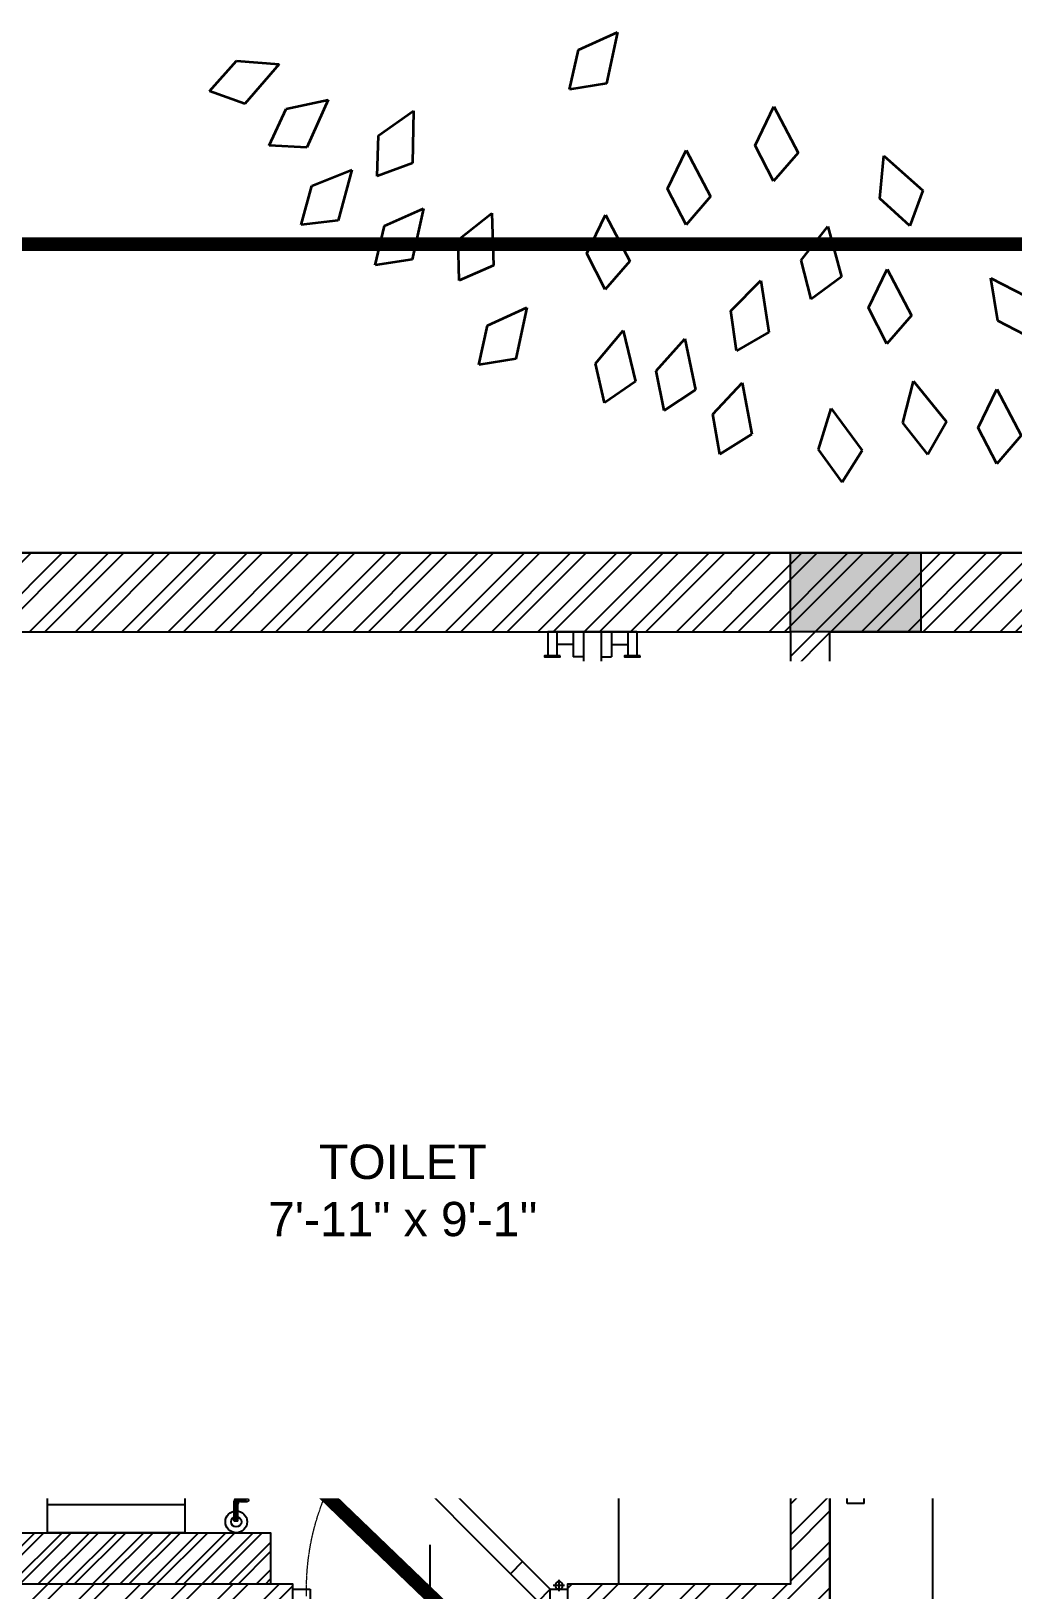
# Model space of a CAD drawing. Header units: millimetres. Extents: x -179928 to 528275, y -469666 to 511935.
# Drawn here: x 228055 to 230915, y 32497 to 37039 of the extents above; entities that cross this region are included whole.
import ezdxf
from ezdxf import colors
from ezdxf.entities.mleader import LeaderData, LeaderLine
from ezdxf.enums import TextEntityAlignment as Align
from ezdxf.math import Vec2, Vec3

# ---------------------------------------------------------------- set-up
doc = ezdxf.new("R2010")
doc.units = ezdxf.units.MM
doc.linetypes.add('DASHED', pattern=[0.75, 0.5, -0.25])
doc.linetypes.add('HIDDEN', pattern=[0])
for name, color, linetype in [('ad-Column', 3, 'Continuous'), ('ad-Column Hatch', 125, 'Continuous'), ('ad-Door', 11, 'Continuous'), ('ad-Furniture', 8, 'Continuous'), ('ad-Glass Sectionline', 140, 'Continuous'), ('ad-Ledge wall', 6, 'Continuous'), ('ad-Lvl-Entance road', 4, 'Continuous'), ('ad-Plinth', 8, 'Continuous'), ('ad-Primary Roof', 5, 'Continuous'), ('ad-Text main', 7, 'Continuous'), ('ad-Text Main_Door&window Label', 7, 'Continuous'), ('ad-Toilet fixtures', 8, 'Continuous'), ('ad-Wall', 240, 'Continuous'), ('ad-Wall hatch', 8, 'Continuous')]:
    doc.layers.add(name, color=color, linetype=linetype)
doc.layers.add('ad-Landscape', color=94, linetype='Continuous', lineweight=35)
doc.styles.add('New Text Style', font='arial.ttf', dxfattribs={"height": 100})
doc.styles.get("Standard").update_dxf_attribs({"font": 'arial.ttf'})

# ---------------------------------------------------------------- blocks, each defined once
blk = doc.blocks.new('3BHK+_A$0$ad_Shower')
for p, q in [((0, 130, 0), (-69.5, 130, 0)), ((0, 103.8, 0), (-69.5, 103.8, 0)), ((-36.4, 55.7, 0), (-36.4, 103.8, 0)), ((0, -130), (0, 130)), ((-145.8, -45.6), (-145.8, 45.6)), ((0, 55.7, 0), (-72.9, 55.7, 0)), ((-72.9, 26.2, 0), (-72.9, 55.7, 0)), ((0, 26.2, 0), (-128.2, 26.2, 0)), ((0, -26.2, 0), (-128.2, -26.2, 0)), ((-72.9, -26.2, 0), (-72.9, -56.1, 0)), ((0, -56.1, 0), (-72.9, -56.1, 0)), ((-36.4, -56.1, 0), (-36.4, -103.8, 0)), ((0, -103.8, 0), (-69.5, -103.8, 0)), ((0, -130, 0), (-69.5, -130, 0))]:
    blk.add_line(p, q)
blk.add_lwpolyline([(-69.5, 94.1), (-69.5, 139.7), (-72.9, 139.7), (-72.9, 94.1)], close=True)
at = {"elevation": 0}
blk.add_lwpolyline([(-145.8, -45.6), (-128.2, -45.6), (-128.2, 45.6), (-145.8, 45.6)], dxfattribs=at)
blk.add_lwpolyline([(-69.5, -139.7), (-69.5, -94.1), (-72.9, -94.1), (-72.9, -139.7)], close=True, dxfattribs=at)
blk = doc.blocks.new('6 U T S R N_Typical Floor Plan$0$3BHK+_A$0$ad_Commode')
for p, q in [((399.7, 200), (0, 200)), ((0, 200), (0, -200)), ((81.7, -200), (81.7, 200)), ((396.5, 150), (199.8, 150)), ((199.8, 150), (199.8, -150)), ((396.5, -150), (199.8, -150)), ((0, -200), (399.7, -200))]:
    blk.add_line(p, q)
at = {"lineweight": 9}
for p, q in [((109.1, 150), (154.3, 150)), ((131.7, 127.4), (131.7, 172.6)), ((313.4, 55.1), (256.4, 55.1)), ((256.4, 55.1), (256.4, -55.1)), ((256.4, -55.1), (313.4, -55.1)), ((131.7, -127.4), (131.7, -172.6)), ((109.1, -150), (154.3, -150))]:
    blk.add_line(p, q, dxfattribs=at)
at = {"extrusion": (0, 0, -1)}
for centre, major_axis, ratio, start_param, end_param in [((379.8, 0), (0, 201), 0.969555, 0.102023, 3.039569), ((131.7, 150), (-8.69, 8.69), 1, 0.785398, 7.068583), ((379.9, 0), (0, 151), 0.959538, 0.1147, 3.026893), ((131.7, -150), (-8.69, -8.69), 1, 2.356194490171165, 8.639379797350752)]:
    blk.add_ellipse(centre, major_axis=major_axis, ratio=ratio, start_param=start_param, end_param=end_param, dxfattribs=at)
at = {"lineweight": 9, "extrusion": (0, 0, -1)}
blk.add_ellipse((316.7, 0), major_axis=(0, 55.2), ratio=0.889512, start_param=-0.06636, end_param=3.207953, dxfattribs=at)
blk = doc.blocks.new('Typical floor plan$0$239E All Floor Plans$0$ad_Faucet')
at = {"ltscale": 25}
h = blk.add_hatch(dxfattribs=at)
h.set_pattern_fill('ANSI31', color=256, style=0)
h.set_pattern_definition([(45, (608.51888, -980.84871), (-0.088388348, 0.088388348), [])])
h.paths.add_polyline_path([(1.79, 0.23, -0.101839), (1.84, 0, -0.082633), (1.8, -0.19), (2.48, -0.19, 0.038606), (2.49, 0, 0.047181), (2.47, 0.23)])
h.paths.add_polyline_path([(1.31, -0.19), (1.8, -0.19, 0.082633), (1.84, 0, 0.101839), (1.79, 0.23), (1.31, 0.23)])
h.paths.add_polyline_path([(2.47, 0.23, -0.047181), (2.49, 0, -0.038606), (2.48, -0.19), (3.3, -0.19, -0.414214), (3.59, -0.48), (3.59, -0.64), (3.59, -1.18, -0.836396), (3.92, -1.24), (3.92, -0.64), (3.92, -0.05, 0.414214), (3.63, 0.23)])
for p, q in [((1.31, -0.19), (1.31, 0.23)), ((1.31, 0.23), (3.63, 0.23)), ((1.31, -0.19), (3.3, -0.19)), ((3.59, -0.48), (3.59, -0.64)), ((3.59, -0.64), (3.59, -1.27)), ((3.92, -0.05), (3.92, -0.64)), ((3.92, -0.64), (3.92, -1.27))]:
    blk.add_line(p, q)
for centre, radius in [((1.25, 0), 1.25), ((1.25, 0), 0.591), ((3.75, -1.24), 0.173)]:
    blk.add_circle(centre, radius)
for centre in [(3.63, -0.05), (3.3, -0.48)]:
    blk.add_arc(centre, 0.288, 0, 90)
blk = doc.blocks.new('$ZCDB_AUDIT_GENERATED_C85C')
at = {"color": 8}
for points in [[(675, 75), (141.8, 359.5)], [(50, 25), (50, 0), (0, 0), (0, 50), (25, 50)], [(625, 75), (75, 75)], [(675, 50), (700, 50), (700, 0), (650, 0), (650, 25)], [(700, 0), (0, 0)], [(625, 25), (75, 25)]]:
    blk.add_lwpolyline(points, dxfattribs=at)
for points in [[(75, 25), (25, 25), (25, 75), (75, 75)], [(675, 25), (625, 25), (625, 75), (675, 75)]]:
    blk.add_lwpolyline(points, close=True, dxfattribs=at)
at = {"color": 140}
for points in [[(625, 60), (75, 60)], [(625, 40), (75, 40)]]:
    blk.add_lwpolyline(points, dxfattribs=at)
at = {"color": 8, "linetype": 'HIDDEN'}
blk.add_arc((497.1, 38.3), 473.6, 122.8151, 175.5591, dxfattribs=at)
blk = doc.blocks.new('*U7121')
at = {"xscale": -1}
blk.add_blockref('$ZCDB_AUDIT_GENERATED_C85C', (700, 0), dxfattribs=at)
blk = doc.blocks.new('zw$F302')
at = {"layer": 'ad-Furniture'}
for points in [[(436.4, 0), (436.4, 198, 0.426121), (358.4, 272.8), (35.9, 259.8, 0.402405), (0, 222.4), (0, 0)], [(386.8, 0), (386.8, 153.8, 0.426121), (324.5, 213.7), (112.5, 203.2, 0.402405), (83.7, 173.3), (83.7, 0)], [(436.4, 0), (436.4, -198, -0.426121), (358.4, -272.8), (35.9, -259.8, -0.402405), (0, -222.4), (0, 0)], [(386.8, 0), (386.8, -153.8, -0.426121), (324.5, -213.7), (112.5, -203.2, -0.402405), (83.7, -173.3), (83.7, 0)]]:
    blk.add_lwpolyline(points, format="xyb", dxfattribs=at)
for centre, radius in [((46, 98.6), 14.1), ((56.6, 1.3), 10.6), ((127.4, 1.3), 17.7), ((46, -98.6), 14.1)]:
    blk.add_circle(centre, radius, dxfattribs=at)
for centre, radius, start, end in [((-831.2, 8.5), 959.2, 2.1045, 10.0784), ((322.6, -285.2), 461.6, 90.5074, 108.8514), ((-831.2, -8.5), 959.2, 349.9216, 357.8955), ((322.6, 285.2), 461.6, 251.1486, 269.4926)]:
    blk.add_arc(centre, radius, start, end, dxfattribs=at)
blk = doc.blocks.new('A$Cc8134665')
at = {"layer": 'ad-Furniture', "ltscale": 0.125}
for p, q in [((0, -999.5), (0, 1000.5)), ((50, 650.5), (50, -649.5)), ((100, 650.5), (50, 650.5)), ((100, 650.5), (100, -649.5)), ((50, 515.6), (0, 382)), ((0, 382), (0, -382)), ((50, -515.6), (0, -382)), ((100, -649.5), (50, -649.5))]:
    blk.add_line(p, q, dxfattribs=at)
blk.add_lwpolyline([(0, 1000.5), (300, 1000.5), (300, -999.5), (0, -999.5)], dxfattribs=at)
blk = doc.blocks.new('zw$66EE')
at = {"layer": 'ad-Glass Sectionline'}
blk.add_lwpolyline([(7525, 12150), (5110, 12150), (5110, 12175), (7525, 12175)], close=True, dxfattribs=at)
at = {"layer": 'ad-Toilet fixtures'}
blk.add_lwpolyline([(7025, 10615), (7025, 12150)], dxfattribs=at)
blk.add_blockref('*U7121', (6325, 12150))
at = {"layer": 'ad-Furniture', "xscale": -1, "rotation": 180}
blk.add_blockref('A$Cc8134665', (7640, 11500.5), dxfattribs=at)
at = {"layer": 'ad-Toilet fixtures'}
for name, p, rotation in [('3BHK+_A$0$ad_Shower', (6947.5, 13390), 90), ('zw$F302', (7525, 11382.5), 180)]:
    blk.add_blockref(name, p, dxfattribs=dict(at, rotation=rotation))
at = {"layer": 'ad-Toilet fixtures', "xscale": -1, "rotation": 270}
blk.add_blockref('6 U T S R N_Typical Floor Plan$0$3BHK+_A$0$ad_Commode', (5560, 10765), dxfattribs=at)
at = {"layer": 'ad-Toilet fixtures', "xscale": 25.39999999990698, "yscale": 25.39999999990698, "zscale": 25.39999999990698, "rotation": 90.00000000000001}
blk.add_blockref('Typical floor plan$0$239E All Floor Plans$0$ad_Faucet', (5910, 10765), dxfattribs=at)
blk = doc.blocks.new('zw$6540')
at = {"layer": 'ad-Text main', "insert": (6395.6, 11761.7), "char_height": 100, "width": 1741.287, "attachment_point": 5, "bg_fill": 2}
blk.add_mtext('TOILET\\P7\'-11" x 9\'-1\'\'', dxfattribs=at)
blk = doc.blocks.new('*U9733')
for p, q in [((-8.3, -111.1), (-41.7, -111.1)), ((-25, -127.8), (-25, -94.4)), ((-528.5, -478), (-513.6, -492.9)), ((-463.3, -543.1), (-478.2, -528.2))]:
    blk.add_line(p, q)
for points in [[(-750, -100), (-750, -50), (-728.6, -50), (-728.6, -35.7), (-728.6, 0), (-800, 0), (-800, -100)], [(-50, -100), (0, -100), (0, 0), (-71.4, 0), (-71.4, -35.7), (-71.4, -50), (-50, -50)], [(-50, -100), (-130.8, -180.8), (-166.2, -145.5), (-85.4, -64.6)], [(-130.8, -180.8), (-464.2, -514.2), (-499.5, -478.8), (-166.2, -145.5)], [(-545, -595), (-464.2, -514.2), (-499.5, -478.8), (-580.3, -559.6)]]:
    blk.add_lwpolyline(points, close=True)
for points in [[(-525.4, -504.7), (-552.8, -477.2), (-490, -414.3), (-482.2, -422.2), (-539.2, -490.8)], [(-490, -540), (-462.5, -567.5), (-399.7, -504.7), (-407.6, -496.8), (-476.2, -553.8)]]:
    blk.add_lwpolyline(points)
blk.add_circle((-25, -111.1), 11.1)
at = {"color": 8, "linetype": 'DASHED', "lineweight": 0}
blk.add_arc((-62.1, -102.1), 698.3, 178.1881, 271.8119, dxfattribs=at)
at = {"layer": 'ad-Text Main_Door&window Label'}
blk.add_line((-400, 125), (-400, -230), dxfattribs=at)
blk.add_circle((-400.3, 245), 120, dxfattribs=at)
at = {"layer": 'ad-Text Main_Door&window Label', "style": 'New Text Style'}
blk.add_attdef('D1', text='', height=100, dxfattribs=at).set_placement((-400.3, 245), align=Align.MIDDLE_CENTER)
blk = doc.blocks.new('zw$6266')
at = {"layer": 'ad-Wall hatch', "transparency": 33554610}
h = blk.add_hatch(dxfattribs=at)
h.set_pattern_fill('ANSI32', color=256, scale=10)
h.paths.add_polyline_path([(0, 13620), (0, 10305), (230, 10305), (230, 13390), (4880, 13390), (4880, 8645), (8540, 8645), (8540, 8760), (5110, 8760), (5110, 10500), (6075, 10500), (6075, 10615), (5110, 10615), (5110, 13390), (7525, 13390), (7525, 10615), (6875, 10615), (6875, 10500), (7640, 10500), (7640, 13390), (11890, 13390), (11890, 8760), (9440, 8760), (9440, 8645), (11890, 8645), (11890, 230), (10090, 230), (10090, 0), (12120, 0), (12120, 13620)])
at = {"layer": 'ad-Wall hatch'}
h = blk.add_hatch(dxfattribs=at)
h.set_pattern_fill('ANSI32', color=256, scale=150, angle=360)
h.set_pattern_definition([(225, (-39743.004, 20341.724), (39.774756, -39.774756), []), (225, (-39769.52, 20341.724), (39.774756, -39.774756), [])])
h.paths.add_polyline_path([(5110, 10765), (6010, 10765), (6010, 10615), (5110, 10615)])
at = {"layer": 'ad-Ledge wall'}
blk.add_lwpolyline([(5110, 10765), (6010, 10765), (6010, 10615), (5110, 10615)], close=True, dxfattribs=at)
at = {"layer": 'ad-Wall'}
for points in [[(6075, 10500), (6075, 10615), (5110, 10615), (5110, 13390), (7525, 13390), (7525, 10615), (6875, 10615), (6875, 10500)], [(7640, 10500), (7640, 13390), (11890, 13390), (11890, 8760)], [(12120, 0), (12120, 13620), (0, 13620)]]:
    blk.add_lwpolyline(points, dxfattribs=at)
at = {"layer": 'ad-Door', "ltscale": 5}
ref = blk.add_blockref('*U9733', (6875, 10500), dxfattribs=dict(at, xscale=-1, rotation=179.9999999999999))
ref.add_attrib('D1', 'D2', dxfattribs={"layer": 'ad-Text Main_Door&window Label', "height": 100, "rotation": 180, "style": 'New Text Style'}).set_placement((6474.7, 10255), align=Align.MIDDLE_CENTER)
blk = doc.blocks.new('A$Ca594aa6c')
at = {"layer": 'ad-Primary Roof', "linetype": 'DASHED', "ltscale": 2, "const_width": 40}
blk.add_lwpolyline([(12570, 900), (2380, 900), (7475, -4000)], close=True, dxfattribs=at)
blk = doc.blocks.new('1625W-Roof Plan')
blk.add_blockref('A$Ca594aa6c', (0, 13620))
blk = doc.blocks.new('zw$6AA0')
at = {"layer": 'ad-Column Hatch', "transparency": 33554687}
h = blk.add_hatch(color=256, dxfattribs=at)
h.dxf.hatch_style = 1
h.paths.add_polyline_path([(0, -230), (380, -230), (380, 0), (0, 0)])
at = {"layer": 'ad-Column'}
blk.add_lwpolyline([(0, -230), (380, -230), (380, 0), (0, 0)], close=True, dxfattribs=at)
blk = doc.blocks.new('1625W_Columns')
at = {"layer": 'ad-Column', "xscale": -1, "rotation": 359.9999999999999}
blk.add_blockref('zw$6AA0', (7905, 13620), dxfattribs=at)
blk = doc.blocks.new('1625_West Villa')
at = {"layer": 'ad-Furniture'}
blk.add_blockref('zw$66EE', (0, 0), dxfattribs=at)
at = {"layer": 'ad-Text main'}
blk.add_blockref('zw$6540', (0, 0), dxfattribs=at)
blk.add_blockref('zw$6266', (0, 0))
blk.add_blockref('1625W-Roof Plan', (0, 0))
blk.add_blockref('1625W_Columns', (0, 0))
blk = doc.blocks.new("All Plot's Villa Plans")
at = {"ltscale": 5}
blk.add_blockref('1625_West Villa', (222742.3, 21898.3), dxfattribs=at)
blk = doc.blocks.new('zw$F00C')
at = {"layer": 'ad-Plinth', "ltscale": 5}
blk.add_lwpolyline([(0, 13620), (12120, 13620), (12120, 0), (0, 0), (0, 4745), (2830, 4745), (2830, 8645), (0, 8645)], close=True, dxfattribs=at)
blk = doc.blocks.new('zw$898C')
at = {"layer": 'ad-Plinth', "ltscale": 5}
blk.add_blockref('zw$F00C', (30903.5, -406860.5), dxfattribs=at)
blk = doc.blocks.new("Villa's Boundary")
at = {"ltscale": 5}
blk.add_blockref('zw$898C', (191838.8, 428758.8), dxfattribs=at)
blk = doc.blocks.new('qerfefr')
at = {"layer": 'ad-Landscape', "color": 70, "ltscale": 1.622888}
for p, q in [((260794.2835, 1945719.2504, 129.9135), (260794.3822, 1945719.315, 129.9135)), ((260794.3822, 1945719.315, 129.9135), (260794.5, 1945719.2728, 129.9135)), ((260794.5, 1945719.2728, 129.9135), (260794.3733, 1945719.188, 129.9135))]:
    blk.add_line(p, q, dxfattribs=at)
at = {"layer": 'ad-Landscape', "color": 104, "ltscale": 1.622888}
for p, q in [((260794.3733, 1945719.188, 129.9135), (260794.2835, 1945719.2504, 129.9135)), ((260794.4098, 1945719.0515, 129.9135), (260794.4856, 1945719.1418, 129.9135)), ((260794.4856, 1945719.1418, 129.9135), (260794.6106, 1945719.1354, 129.9135)), ((260794.6106, 1945719.1354, 129.9135), (260794.5137, 1945719.0176, 129.9135)), ((260794.5137, 1945719.0176, 129.9135), (260794.4098, 1945719.0515, 129.9135)), ((260794.6902, 1945718.8835, 129.9135), (260794.7246, 1945718.9963, 129.9135)), ((260794.4387, 1945718.8048, 129.9135), (260794.4987, 1945718.9063, 129.9135)), ((260794.4987, 1945718.9063, 129.9135), (260794.6231, 1945718.9204, 129.9135)), ((260794.6231, 1945718.9204, 129.9135), (260794.5468, 1945718.7884, 129.9135)), ((260794.7991, 1945718.8931, 129.9135), (260794.6902, 1945718.8835, 129.9135)), ((260794.5468, 1945718.7884, 129.9135), (260794.4387, 1945718.8048, 129.9135)), ((260794.6162, 1945718.6345, 129.9135), (260794.6723, 1945718.7383, 129.9135)), ((260794.6723, 1945718.7383, 129.9135), (260794.796, 1945718.7572, 129.9135)), ((260794.796, 1945718.7572, 129.9135), (260794.7249, 1945718.6224, 129.9135)), ((260794.7249, 1945718.6224, 129.9135), (260794.6162, 1945718.6345, 129.9135))]:
    blk.add_line(p, q, dxfattribs=at)
at = {"layer": 'ad-Landscape', "color": 96, "ltscale": 1.622888}
for p, q in [((260795.297, 1945718.9804, 129.9135), (260795.3524, 1945719.0845, 129.9135)), ((260795.3524, 1945719.0845, 129.9135), (260795.476, 1945719.1041, 129.9135)), ((260795.476, 1945719.1041, 129.9135), (260795.4057, 1945718.9689, 129.9135)), ((260794.7246, 1945718.9963, 129.9135), (260794.8421, 1945719.0394, 129.9135)), ((260794.8421, 1945719.0394, 129.9135), (260794.7991, 1945718.8931, 129.9135)), ((260795.4057, 1945718.9689, 129.9135), (260795.297, 1945718.9804, 129.9135)), ((260795.776, 1945718.6812, 129.9135), (260795.8581, 1945718.7757, 129.9135)), ((260795.8581, 1945718.7757, 129.9135), (260795.8911, 1945718.6269, 129.9135)), ((260794.8691, 1945718.6421, 129.9135), (260794.9841, 1945718.6915, 129.9135)), ((260794.9841, 1945718.6915, 129.9135), (260794.9492, 1945718.5431, 129.9135)), ((260795.4969, 1945718.6254, 129.9135), (260795.579, 1945718.7199, 129.9135)), ((260795.579, 1945718.7199, 129.9135), (260795.612, 1945718.571, 129.9135)), ((260795.8004, 1945718.5659, 129.9135), (260795.776, 1945718.6812, 129.9135)), ((260794.8409, 1945718.5276, 129.9135), (260794.8691, 1945718.6421, 129.9135)), ((260795.2204, 1945718.5055, 129.9135), (260795.3025, 1945718.6, 129.9135)), ((260795.3025, 1945718.6, 129.9135), (260795.3355, 1945718.4511, 129.9135)), ((260795.5213, 1945718.51, 129.9135), (260795.4969, 1945718.6254, 129.9135)), ((260795.8911, 1945718.6269, 129.9135), (260795.8004, 1945718.5659, 129.9135)), ((260794.9492, 1945718.5431, 129.9135), (260794.8409, 1945718.5276, 129.9135)), ((260795.612, 1945718.571, 129.9135), (260795.5213, 1945718.51, 129.9135)), ((260796.0865, 1945718.4361, 129.9135), (260796.1304, 1945718.5534, 129.9135)), ((260796.1304, 1945718.5534, 129.9135), (260796.2134, 1945718.4255, 129.9135)), ((260795.2448, 1945718.3901, 129.9135), (260795.2204, 1945718.5055, 129.9135)), ((260795.3355, 1945718.4511, 129.9135), (260795.2448, 1945718.3901, 129.9135)), ((260796.1497, 1945718.3366, 129.9135), (260796.0865, 1945718.4361, 129.9135)), ((260796.2134, 1945718.4255, 129.9135), (260796.1497, 1945718.3366, 129.9135)), ((260794.8315, 1945718.2749, 129.9135), (260794.8865, 1945718.3792, 129.9135)), ((260794.8865, 1945718.3792, 129.9135), (260795.01, 1945718.3993, 129.9135)), ((260795.01, 1945718.3993, 129.9135), (260794.9403, 1945718.2638, 129.9135)), ((260795.8179, 1945718.3234, 129.9135), (260795.9187, 1945718.3976, 129.9135)), ((260795.9187, 1945718.3976, 129.9135), (260795.9184, 1945718.2452, 129.9135)), ((260795.8165, 1945718.2055, 129.9135), (260795.8179, 1945718.3234, 129.9135)), ((260794.9403, 1945718.2638, 129.9135), (260794.8315, 1945718.2749, 129.9135)), ((260795.5811, 1945718.2341, 129.9135), (260795.6894, 1945718.297, 129.9135)), ((260795.6894, 1945718.297, 129.9135), (260795.6725, 1945718.1454, 129.9135)), ((260795.1609, 1945718.1896, 129.9135), (260795.2637, 1945718.261, 129.9135)), ((260795.2637, 1945718.261, 129.9135), (260795.2591, 1945718.1086, 129.9135)), ((260795.5669, 1945718.1171, 129.9135), (260795.5811, 1945718.2341, 129.9135)), ((260795.9184, 1945718.2452, 129.9135), (260795.8165, 1945718.2055, 129.9135)), ((260795.9706, 1945718.1372, 129.9135), (260796.0527, 1945718.2316, 129.9135)), ((260796.0527, 1945718.2316, 129.9135), (260796.0857, 1945718.0828, 129.9135)), ((260795.1561, 1945718.0718, 129.9135), (260795.1609, 1945718.1896, 129.9135)), ((260795.3259, 1945718.1223, 129.9135), (260795.4305, 1945718.191, 129.9135)), ((260795.4305, 1945718.191, 129.9135), (260795.4219, 1945718.0388, 129.9135)), ((260795.6725, 1945718.1454, 129.9135), (260795.5669, 1945718.1171, 129.9135)), ((260795.995, 1945718.0218, 129.9135), (260795.9706, 1945718.1372, 129.9135)), ((260795.2591, 1945718.1086, 129.9135), (260795.1561, 1945718.0718, 129.9135)), ((260795.3181, 1945718.0047, 129.9135), (260795.3259, 1945718.1223, 129.9135)), ((260795.4219, 1945718.0388, 129.9135), (260795.3181, 1945718.0047, 129.9135)), ((260796.0857, 1945718.0828, 129.9135), (260795.995, 1945718.0218, 129.9135)), ((260795.4519, 1945717.9571, 129.9135), (260795.5583, 1945718.0231, 129.9135)), ((260795.5583, 1945718.0231, 129.9135), (260795.5458, 1945717.8711, 129.9135))]:
    blk.add_line(p, q, dxfattribs=at)
at = {"layer": 'ad-Landscape', "color": 98, "ltscale": 1.622888}
for p, q in [((260796.3249, 1945718.0025, 129.9135), (260796.3375, 1945718.127, 129.9135)), ((260796.3375, 1945718.127, 129.9135), (260796.4503, 1945718.0245, 129.9135)), ((260796.4114, 1945717.9223, 129.9135), (260796.3249, 1945718.0025, 129.9135)), ((260795.4411, 1945717.8396, 129.9135), (260795.4519, 1945717.9571, 129.9135)), ((260795.5458, 1945717.8711, 129.9135), (260795.4411, 1945717.8396, 129.9135)), ((260795.7222, 1945717.7777, 129.9135), (260795.7894, 1945717.8832, 129.9135)), ((260795.7894, 1945717.8832, 129.9135), (260795.8441, 1945717.7409, 129.9135)), ((260795.9794, 1945717.7881, 129.9135), (260796.0416, 1945717.8967, 129.9135)), ((260796.0416, 1945717.8967, 129.9135), (260796.1029, 1945717.7571, 129.9135)), ((260795.7634, 1945717.6672, 129.9135), (260795.7222, 1945717.7777, 129.9135)), ((260796.0258, 1945717.6797, 129.9135), (260795.9794, 1945717.7881, 129.9135)), ((260796.1879, 1945717.7158, 129.9135), (260796.27, 1945717.8103, 129.9135)), ((260796.27, 1945717.8103, 129.9135), (260796.303, 1945717.6614, 129.9135)), ((260795.8441, 1945717.7409, 129.9135), (260795.7634, 1945717.6672, 129.9135)), ((260796.1029, 1945717.7571, 129.9135), (260796.0258, 1945717.6797, 129.9135)), ((260796.2122, 1945717.6004, 129.9135), (260796.1879, 1945717.7158, 129.9135)), ((260796.303, 1945717.6614, 129.9135), (260796.2122, 1945717.6004, 129.9135))]:
    blk.add_line(p, q, dxfattribs=at)
blk = doc.blocks.new('zw$E387')
at = {"color": 6, "xscale": 999.9541051248865, "yscale": 999.9541051248865, "zscale": 999.9541051248865, "rotation": 15.20137085992778}
blk.add_blockref('qerfefr', (258739017.1, -1945896247.8, 366557.7), dxfattribs=at)
blk = doc.blocks.new('zw$1B0B')
at = {"layer": 'ad-Lvl-Entance road'}
ml = blk.add_multileader_mtext('Standard', dxfattribs=at)
ml.set_content('{\\fArial|b1|i0|c0|p34;496.36}', color=256)
ml.set_leader_properties()
ml.build(insert=Vec2(0, 0))
ml.multileader.update_dxf_attribs({"has_text_frame": 1, "arrow_head_size": 1219.2, "scale": 12})
ctx = ml.context
ctx.base_point, ctx.scale, ctx.char_height, ctx.arrow_head_size, ctx.landing_gap_size, ctx.plane_origin = Vec3(215314.5, -65446.4), 12, 1219.186, 1219.2, 609.6, Vec3(213475.2, -60726.2)
notes = []
notes.append((ctx, [(0, (1, 1, 0), (214469.5, -65446.4), (1, 0), 845, [(0, [(213475.2, -60726.2)], 0, [])])]))
ctx.mtext.insert, ctx.mtext.width, ctx.mtext.defined_height, ctx.mtext.flow_direction = Vec3(215924.1, -64826), 5138.489, 1392.4, 5
ctx.mtext.has_bg_fill, ctx.mtext.bg_color, ctx.mtext.bg_scale_factor, ctx.mtext.bg_transparency, ctx.mtext.use_window_bg_color = 1, -1027028792, 1.5, 0, 1
for ctx, leaders in notes:
    for number, flags, end, landing, length, lines in leaders:
        leader = LeaderData()
        leader.index, (leader.has_last_leader_line, leader.has_dogleg_vector, leader.attachment_direction) = number, flags
        leader.last_leader_point, leader.dogleg_vector, leader.dogleg_length = Vec3(end), Vec3(landing), length
        for number, points, colour, breaks in lines:
            line = LeaderLine()
            line.index, line.vertices, line.color, line.breaks = number, Vec3.list(points), colors.encode_raw_color(colour), breaks
            leader.lines.append(line)
        ctx.leaders.append(leader)

msp = doc.modelspace()

# ---------------------------------------------------------------- block references
at = {"ltscale": 5}
msp.add_blockref("Villa's Boundary", (0, 0), dxfattribs=at)

# ---------------------------------------------------------------- next in the draw order: block references
msp.add_blockref("All Plot's Villa Plans", (0, 0), dxfattribs=at)

# ---------------------------------------------------------------- next in the draw order: block references
msp.add_blockref('zw$E387', (0, 0), dxfattribs=at)

# ---------------------------------------------------------------- next in the draw order: block references
at = {"layer": 'ad-Lvl-Entance road', "ltscale": 5}
msp.add_blockref('zw$1B0B', (-5982.9, 99418.6), dxfattribs=at)

doc.saveas('drawing.dxf')
